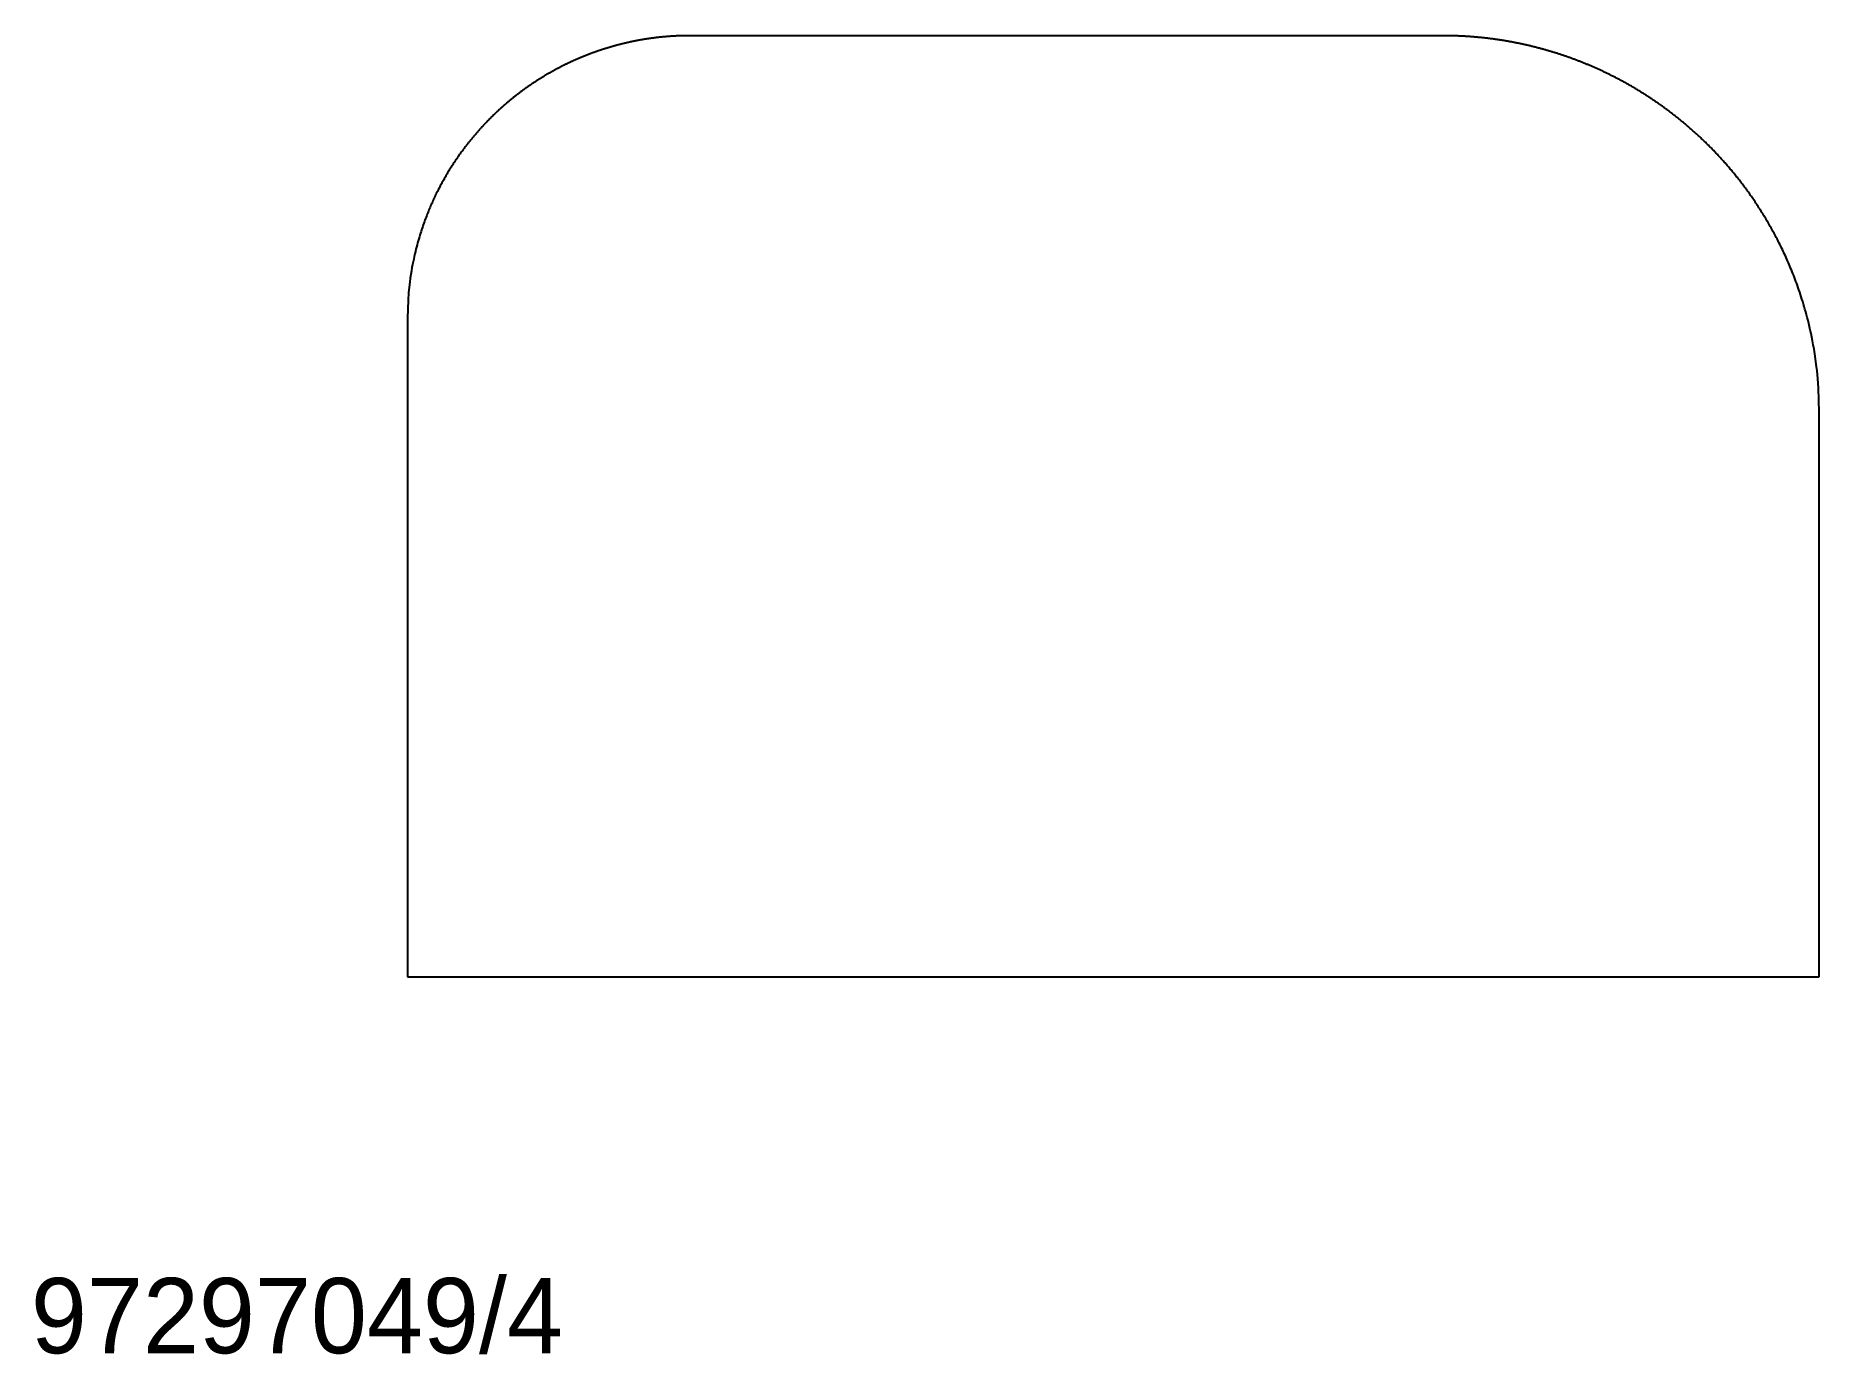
# Model space of a CAD drawing. Extents: x 11 to 200, y 10 to 150.
import ezdxf

# ---------------------------------------------------------------- set-up
doc = ezdxf.new("R2010")
doc.units = 0

msp = doc.modelspace()

# ---------------------------------------------------------------- linework, layer by layer
for p, q in [((75.8517, 149.7118), (75.7916, 149.7033)), ((75.9118, 149.7201), (75.8517, 149.7118)), ((75.9719, 149.7283), (75.9118, 149.7201)), ((76.0321, 149.7364), (75.9719, 149.7283)), ((76.0922, 149.7444), (76.0321, 149.7364)), ((76.1523, 149.7522), (76.0922, 149.7444)), ((76.2124, 149.7599), (76.1523, 149.7522)), ((76.2725, 149.7675), (76.2124, 149.7599)), ((76.3327, 149.775), (76.2725, 149.7675)), ((76.3928, 149.7823), (76.3327, 149.775)), ((76.4529, 149.7896), (76.3928, 149.7823)), ((76.513, 149.7966), (76.4529, 149.7896)), ((76.5731, 149.8036), (76.513, 149.7966)), ((76.6333, 149.8105), (76.5731, 149.8036)), ((76.6934, 149.8172), (76.6333, 149.8105)), ((76.7535, 149.8238), (76.6934, 149.8172)), ((76.8136, 149.8303), (76.7535, 149.8238)), ((76.8737, 149.8367), (76.8136, 149.8303)), ((76.9339, 149.8429), (76.8737, 149.8367)), ((76.994, 149.849), (76.9339, 149.8429)), ((77.0541, 149.855), (76.994, 149.849)), ((77.1142, 149.8609), (77.0541, 149.855)), ((77.1743, 149.8666), (77.1142, 149.8609)), ((77.2345, 149.8723), (77.1743, 149.8666)), ((77.2946, 149.8778), (77.2345, 149.8723)), ((77.3547, 149.8831), (77.2946, 149.8778)), ((77.4148, 149.8884), (77.3547, 149.8831)), ((77.4749, 149.8935), (77.4148, 149.8884)), ((77.5351, 149.8986), (77.4749, 149.8935)), ((77.5952, 149.9035), (77.5351, 149.8986)), ((77.6553, 149.9082), (77.5952, 149.9035)), ((77.7154, 149.9129), (77.6553, 149.9082)), ((77.7755, 149.9174), (77.7154, 149.9129)), ((77.8357, 149.9218), (77.7755, 149.9174)), ((77.8958, 149.9261), (77.8357, 149.9218)), ((77.9559, 149.9303), (77.8958, 149.9261)), ((78.016, 149.9343), (77.9559, 149.9303)), ((78.0761, 149.9382), (78.016, 149.9343)), ((78.1363, 149.942), (78.0761, 149.9382)), ((78.1964, 149.9457), (78.1363, 149.942)), ((78.2565, 149.9493), (78.1964, 149.9457)), ((78.3166, 149.9527), (78.2565, 149.9493)), ((78.3767, 149.956), (78.3166, 149.9527)), ((78.4369, 149.9592), (78.3767, 149.956)), ((78.497, 149.9623), (78.4369, 149.9592)), ((78.5571, 149.9653), (78.497, 149.9623)), ((78.6172, 149.9681), (78.5571, 149.9653)), ((78.6774, 149.9708), (78.6172, 149.9681)), ((78.7375, 149.9734), (78.6774, 149.9708)), ((78.7976, 149.9759), (78.7375, 149.9734)), ((78.8577, 149.9782), (78.7976, 149.9759)), ((78.9178, 149.9805), (78.8577, 149.9782)), ((78.978, 149.9826), (78.9178, 149.9805)), ((79.0381, 149.9846), (78.978, 149.9826)), ((79.0982, 149.9864), (79.0381, 149.9846)), ((79.1583, 149.9882), (79.0982, 149.9864)), ((79.2184, 149.9898), (79.1583, 149.9882)), ((79.2785, 149.9913), (79.2184, 149.9898)), ((79.3387, 149.9927), (79.2785, 149.9913)), ((79.3988, 149.994), (79.3387, 149.9927)), ((79.4589, 149.9951), (79.3988, 149.994)), ((79.519, 149.9961), (79.4589, 149.9951)), ((79.5791, 149.997), (79.519, 149.9961)), ((79.6393, 149.9978), (79.5791, 149.997)), ((79.6994, 149.9985), (79.6393, 149.9978)), ((79.7595, 149.999), (79.6994, 149.9985)), ((79.8196, 149.9995), (79.7595, 149.999)), ((79.8797, 149.9998), (79.8196, 149.9995)), ((79.9399, 149.9999), (79.8797, 149.9998)), ((80, 150), (79.9399, 149.9999)), ((160, 150), (80, 150)), ((160.08, 149.9999), (160, 150)), ((160.16, 149.9997), (160.08, 149.9999)), ((160.24, 149.9993), (160.16, 149.9997)), ((160.321, 149.9987), (160.24, 149.9993)), ((160.401, 149.998), (160.321, 149.9987)), ((160.481, 149.9971), (160.401, 149.998)), ((160.561, 149.9961), (160.481, 149.9971)), ((160.641, 149.9949), (160.561, 149.9961)), ((160.721, 149.9935), (160.641, 149.9949)), ((160.802, 149.992), (160.721, 149.9935)), ((160.882, 149.9903), (160.802, 149.992)), ((160.962, 149.9884), (160.882, 149.9903)), ((161.042, 149.9864), (160.962, 149.9884)), ((161.122, 149.9843), (161.042, 149.9864)), ((161.202, 149.9819), (161.122, 149.9843)), ((161.283, 149.9794), (161.202, 149.9819)), ((161.363, 149.9768), (161.283, 149.9794)), ((161.443, 149.974), (161.363, 149.9768)), ((161.523, 149.971), (161.443, 149.974)), ((161.603, 149.9678), (161.523, 149.971)), ((161.683, 149.9646), (161.603, 149.9678)), ((161.764, 149.9611), (161.683, 149.9646)), ((161.844, 149.9575), (161.764, 149.9611)), ((161.924, 149.9537), (161.844, 149.9575)), ((162.004, 149.9498), (161.924, 149.9537)), ((162.084, 149.9457), (162.004, 149.9498)), ((162.164, 149.9414), (162.084, 149.9457)), ((162.244, 149.937), (162.164, 149.9414)), ((162.325, 149.9324), (162.244, 149.937)), ((162.405, 149.9276), (162.325, 149.9324)), ((162.485, 149.9227), (162.405, 149.9276)), ((162.565, 149.9177), (162.485, 149.9227)), ((162.645, 149.9124), (162.565, 149.9177)), ((162.725, 149.907), (162.645, 149.9124)), ((162.806, 149.9015), (162.725, 149.907)), ((162.886, 149.8958), (162.806, 149.9015)), ((162.966, 149.8899), (162.886, 149.8958)), ((163.046, 149.8838), (162.966, 149.8899)), ((163.126, 149.8776), (163.046, 149.8838)), ((163.206, 149.8713), (163.126, 149.8776)), ((163.287, 149.8647), (163.206, 149.8713)), ((163.367, 149.858), (163.287, 149.8647)), ((163.447, 149.8512), (163.367, 149.858)), ((163.527, 149.8442), (163.447, 149.8512)), ((163.607, 149.837), (163.527, 149.8442)), ((163.687, 149.8297), (163.607, 149.837)), ((163.768, 149.8222), (163.687, 149.8297)), ((163.848, 149.8145), (163.768, 149.8222)), ((163.928, 149.8067), (163.848, 149.8145)), ((164.008, 149.7987), (163.928, 149.8067)), ((164.088, 149.7905), (164.008, 149.7987)), ((164.168, 149.7822), (164.088, 149.7905)), ((164.248, 149.7737), (164.168, 149.7822)), ((164.329, 149.7651), (164.248, 149.7737)), ((164.409, 149.7563), (164.329, 149.7651)), ((164.489, 149.7473), (164.409, 149.7563)), ((164.569, 149.7382), (164.489, 149.7473)), ((164.649, 149.7289), (164.569, 149.7382)), ((164.729, 149.7194), (164.649, 149.7289)), ((164.81, 149.7098), (164.729, 149.7194)), ((164.89, 149.7), (164.81, 149.7098)), ((68.7575, 147.8138), (68.6974, 147.7894)), ((68.8176, 147.838), (68.7575, 147.8138)), ((68.8777, 147.8621), (68.8176, 147.838)), ((68.9379, 147.886), (68.8777, 147.8621)), ((68.998, 147.9098), (68.9379, 147.886)), ((69.0581, 147.9334), (68.998, 147.9098)), ((69.1182, 147.9569), (69.0581, 147.9334)), ((69.1783, 147.9802), (69.1182, 147.9569)), ((69.2385, 148.0034), (69.1783, 147.9802)), ((69.2986, 148.0264), (69.2385, 148.0034)), ((69.3587, 148.0493), (69.2986, 148.0264)), ((69.4188, 148.072), (69.3587, 148.0493)), ((69.4789, 148.0946), (69.4188, 148.072)), ((69.5391, 148.1171), (69.4789, 148.0946)), ((69.5992, 148.1393), (69.5391, 148.1171)), ((69.6593, 148.1615), (69.5992, 148.1393)), ((69.7194, 148.1835), (69.6593, 148.1615)), ((69.7796, 148.2054), (69.7194, 148.1835)), ((69.8397, 148.2271), (69.7796, 148.2054)), ((69.8998, 148.2486), (69.8397, 148.2271)), ((69.9599, 148.2701), (69.8998, 148.2486)), ((70.02, 148.2913), (69.9599, 148.2701)), ((70.0802, 148.3125), (70.02, 148.2913)), ((70.1403, 148.3335), (70.0802, 148.3125)), ((70.2004, 148.3543), (70.1403, 148.3335)), ((70.2605, 148.375), (70.2004, 148.3543)), ((70.3206, 148.3956), (70.2605, 148.375)), ((70.3808, 148.416), (70.3206, 148.3956)), ((70.4409, 148.4363), (70.3808, 148.416)), ((70.501, 148.4564), (70.4409, 148.4363)), ((70.5611, 148.4764), (70.501, 148.4564)), ((70.6212, 148.4963), (70.5611, 148.4764)), ((70.6814, 148.516), (70.6212, 148.4963)), ((70.7415, 148.5356), (70.6814, 148.516)), ((70.8016, 148.555), (70.7415, 148.5356)), ((70.8617, 148.5743), (70.8016, 148.555)), ((70.9218, 148.5935), (70.8617, 148.5743)), ((70.9819, 148.6125), (70.9218, 148.5935)), ((71.0421, 148.6314), (70.9819, 148.6125)), ((71.1022, 148.6501), (71.0421, 148.6314)), ((71.1623, 148.6687), (71.1022, 148.6501)), ((71.2224, 148.6872), (71.1623, 148.6687)), ((71.2826, 148.7055), (71.2224, 148.6872)), ((71.3427, 148.7237), (71.2826, 148.7055)), ((71.4028, 148.7417), (71.3427, 148.7237)), ((71.4629, 148.7597), (71.4028, 148.7417)), ((71.523, 148.7774), (71.4629, 148.7597)), ((71.5832, 148.7951), (71.523, 148.7774)), ((71.6433, 148.8126), (71.5832, 148.7951)), ((71.7034, 148.83), (71.6433, 148.8126)), ((71.7635, 148.8472), (71.7034, 148.83)), ((71.8236, 148.8643), (71.7635, 148.8472)), ((71.8838, 148.8812), (71.8236, 148.8643)), ((71.9439, 148.8981), (71.8838, 148.8812)), ((72.004, 148.9148), (71.9439, 148.8981)), ((72.0641, 148.9313), (72.004, 148.9148)), ((72.1242, 148.9478), (72.0641, 148.9313)), ((72.1844, 148.964), (72.1242, 148.9478)), ((72.2445, 148.9802), (72.1844, 148.964)), ((72.3046, 148.9962), (72.2445, 148.9802)), ((72.3647, 149.0121), (72.3046, 148.9962)), ((72.4248, 149.0279), (72.3647, 149.0121)), ((72.485, 149.0435), (72.4248, 149.0279)), ((72.5451, 149.059), (72.485, 149.0435)), ((72.6052, 149.0743), (72.5451, 149.059)), ((72.6653, 149.0896), (72.6052, 149.0743)), ((72.7254, 149.1046), (72.6653, 149.0896)), ((72.7856, 149.1196), (72.7254, 149.1046)), ((72.8457, 149.1344), (72.7856, 149.1196)), ((72.9058, 149.1491), (72.8457, 149.1344)), ((72.9659, 149.1637), (72.9058, 149.1491)), ((73.026, 149.1781), (72.9659, 149.1637)), ((73.0862, 149.1924), (73.026, 149.1781)), ((73.1463, 149.2066), (73.0862, 149.1924)), ((73.2064, 149.2207), (73.1463, 149.2066)), ((73.2665, 149.2346), (73.2064, 149.2207)), ((73.3266, 149.2484), (73.2665, 149.2346)), ((73.3868, 149.262), (73.3266, 149.2484)), ((73.4469, 149.2755), (73.3868, 149.262)), ((73.507, 149.2889), (73.4469, 149.2755)), ((73.5671, 149.3022), (73.507, 149.2889)), ((73.6272, 149.3153), (73.5671, 149.3022)), ((73.6874, 149.3283), (73.6272, 149.3153)), ((73.7475, 149.3412), (73.6874, 149.3283)), ((73.8076, 149.3539), (73.7475, 149.3412)), ((73.8677, 149.3666), (73.8076, 149.3539)), ((73.9278, 149.379), (73.8677, 149.3666)), ((73.988, 149.3914), (73.9278, 149.379)), ((74.0481, 149.4036), (73.988, 149.3914)), ((74.1082, 149.4158), (74.0481, 149.4036)), ((74.1683, 149.4277), (74.1082, 149.4158)), ((74.2285, 149.4396), (74.1683, 149.4277)), ((74.2886, 149.4513), (74.2285, 149.4396)), ((74.3487, 149.4629), (74.2886, 149.4513)), ((74.4088, 149.4744), (74.3487, 149.4629)), ((74.4689, 149.4857), (74.4088, 149.4744)), ((74.5291, 149.4969), (74.4689, 149.4857)), ((74.5892, 149.508), (74.5291, 149.4969)), ((74.6493, 149.519), (74.5892, 149.508)), ((74.7094, 149.5298), (74.6493, 149.519)), ((74.7695, 149.5405), (74.7094, 149.5298)), ((74.8297, 149.5511), (74.7695, 149.5405)), ((74.8898, 149.5616), (74.8297, 149.5511)), ((74.9499, 149.5719), (74.8898, 149.5616)), ((75.01, 149.5821), (74.9499, 149.5719)), ((75.0701, 149.5922), (75.01, 149.5821)), ((75.1302, 149.6021), (75.0701, 149.5922)), ((75.1904, 149.6119), (75.1302, 149.6021)), ((75.2505, 149.6216), (75.1904, 149.6119)), ((75.3106, 149.6312), (75.2505, 149.6216)), ((75.3707, 149.6407), (75.3106, 149.6312)), ((75.4308, 149.65), (75.3707, 149.6407)), ((75.491, 149.6592), (75.4308, 149.65)), ((75.5511, 149.6683), (75.491, 149.6592)), ((75.6112, 149.6772), (75.5511, 149.6683)), ((75.6713, 149.6861), (75.6112, 149.6772)), ((75.7315, 149.6948), (75.6713, 149.6861)), ((75.7916, 149.7033), (75.7315, 149.6948)), ((164.97, 149.69), (164.89, 149.7)), ((165.05, 149.6799), (164.97, 149.69)), ((165.13, 149.6696), (165.05, 149.6799)), ((165.21, 149.6592), (165.13, 149.6696)), ((165.291, 149.6486), (165.21, 149.6592)), ((165.371, 149.6378), (165.291, 149.6486)), ((165.451, 149.6268), (165.371, 149.6378)), ((165.531, 149.6157), (165.451, 149.6268)), ((165.611, 149.6045), (165.531, 149.6157)), ((165.691, 149.593), (165.611, 149.6045)), ((165.772, 149.5814), (165.691, 149.593)), ((165.852, 149.5696), (165.772, 149.5814)), ((165.932, 149.5577), (165.852, 149.5696)), ((166.012, 149.5456), (165.932, 149.5577)), ((166.092, 149.5333), (166.012, 149.5456)), ((166.172, 149.5209), (166.092, 149.5333)), ((166.253, 149.5083), (166.172, 149.5209)), ((166.333, 149.4955), (166.253, 149.5083)), ((166.413, 149.4826), (166.333, 149.4955)), ((166.493, 149.4695), (166.413, 149.4826)), ((166.573, 149.4562), (166.493, 149.4695)), ((166.653, 149.4428), (166.573, 149.4562)), ((166.733, 149.4292), (166.653, 149.4428)), ((166.814, 149.4154), (166.733, 149.4292)), ((166.894, 149.4015), (166.814, 149.4154)), ((166.974, 149.3873), (166.894, 149.4015)), ((167.054, 149.3731), (166.974, 149.3873)), ((167.134, 149.3586), (167.054, 149.3731)), ((167.214, 149.344), (167.134, 149.3586)), ((167.295, 149.3292), (167.214, 149.344)), ((167.375, 149.3143), (167.295, 149.3292)), ((167.455, 149.2992), (167.375, 149.3143)), ((167.535, 149.2839), (167.455, 149.2992)), ((167.615, 149.2684), (167.535, 149.2839)), ((167.695, 149.2528), (167.615, 149.2684)), ((167.776, 149.237), (167.695, 149.2528)), ((167.856, 149.221), (167.776, 149.237)), ((167.936, 149.2049), (167.856, 149.221)), ((168.016, 149.1886), (167.936, 149.2049)), ((168.096, 149.1721), (168.016, 149.1886)), ((168.176, 149.1554), (168.096, 149.1721)), ((168.257, 149.1386), (168.176, 149.1554)), ((168.337, 149.1216), (168.257, 149.1386)), ((168.417, 149.1044), (168.337, 149.1216)), ((168.497, 149.0871), (168.417, 149.1044)), ((168.577, 149.0696), (168.497, 149.0871)), ((168.657, 149.0519), (168.577, 149.0696)), ((168.737, 149.034), (168.657, 149.0519)), ((168.818, 149.016), (168.737, 149.034)), ((168.898, 148.9978), (168.818, 149.016)), ((168.978, 148.9794), (168.898, 148.9978)), ((169.058, 148.9609), (168.978, 148.9794)), ((169.138, 148.9422), (169.058, 148.9609)), ((169.218, 148.9232), (169.138, 148.9422)), ((169.299, 148.9042), (169.218, 148.9232)), ((169.379, 148.8849), (169.299, 148.9042)), ((169.459, 148.8655), (169.379, 148.8849)), ((169.539, 148.8459), (169.459, 148.8655)), ((169.619, 148.8261), (169.539, 148.8459)), ((169.699, 148.8062), (169.619, 148.8261)), ((169.78, 148.7861), (169.699, 148.8062)), ((169.86, 148.7658), (169.78, 148.7861)), ((169.94, 148.7453), (169.86, 148.7658)), ((170.02, 148.7246), (169.94, 148.7453)), ((170.1, 148.7038), (170.02, 148.7246)), ((170.18, 148.6828), (170.1, 148.7038)), ((170.261, 148.6616), (170.18, 148.6828)), ((170.341, 148.6403), (170.261, 148.6616)), ((170.421, 148.6187), (170.341, 148.6403)), ((170.501, 148.597), (170.421, 148.6187)), ((170.581, 148.5751), (170.501, 148.597)), ((170.661, 148.553), (170.581, 148.5751)), ((170.741, 148.5308), (170.661, 148.553)), ((170.822, 148.5083), (170.741, 148.5308)), ((170.902, 148.4857), (170.822, 148.5083)), ((170.982, 148.4629), (170.902, 148.4857)), ((171.062, 148.4399), (170.982, 148.4629)), ((171.142, 148.4168), (171.062, 148.4399)), ((171.222, 148.3934), (171.142, 148.4168)), ((171.303, 148.3699), (171.222, 148.3934)), ((171.383, 148.3462), (171.303, 148.3699)), ((171.463, 148.3223), (171.383, 148.3462)), ((171.543, 148.2983), (171.463, 148.3223)), ((171.623, 148.274), (171.543, 148.2983)), ((171.703, 148.2496), (171.623, 148.274)), ((171.784, 148.2249), (171.703, 148.2496)), ((171.864, 148.2001), (171.784, 148.2249)), ((171.944, 148.1752), (171.864, 148.2001)), ((172.024, 148.15), (171.944, 148.1752)), ((172.104, 148.1246), (172.024, 148.15)), ((172.184, 148.0991), (172.104, 148.1246)), ((172.265, 148.0734), (172.184, 148.0991)), ((172.345, 148.0474), (172.265, 148.0734)), ((172.425, 148.0213), (172.345, 148.0474)), ((172.505, 147.9951), (172.425, 148.0213)), ((172.585, 147.9686), (172.505, 147.9951)), ((172.665, 147.9419), (172.585, 147.9686)), ((172.745, 147.9151), (172.665, 147.9419)), ((172.826, 147.888), (172.745, 147.9151)), ((172.906, 147.8608), (172.826, 147.888)), ((172.986, 147.8334), (172.906, 147.8608)), ((173.066, 147.8058), (172.986, 147.8334)), ((64.9098, 145.9285), (64.8497, 145.8934)), ((64.9699, 145.9634), (64.9098, 145.9285)), ((65.0301, 145.9981), (64.9699, 145.9634)), ((65.0902, 146.0326), (65.0301, 145.9981)), ((65.1503, 146.067), (65.0902, 146.0326)), ((65.2104, 146.1011), (65.1503, 146.067)), ((65.2705, 146.1351), (65.2104, 146.1011)), ((65.3307, 146.1689), (65.2705, 146.1351)), ((65.3908, 146.2025), (65.3307, 146.1689)), ((65.4509, 146.2359), (65.3908, 146.2025)), ((65.511, 146.2692), (65.4509, 146.2359)), ((65.5711, 146.3022), (65.511, 146.2692)), ((65.6313, 146.3351), (65.5711, 146.3022)), ((65.6914, 146.3678), (65.6313, 146.3351)), ((65.7515, 146.4004), (65.6914, 146.3678)), ((65.8116, 146.4327), (65.7515, 146.4004)), ((65.8717, 146.4649), (65.8116, 146.4327)), ((65.9319, 146.4969), (65.8717, 146.4649)), ((65.992, 146.5288), (65.9319, 146.4969)), ((66.0521, 146.5604), (65.992, 146.5288)), ((66.1122, 146.5919), (66.0521, 146.5604)), ((66.1723, 146.6232), (66.1122, 146.5919)), ((66.2325, 146.6544), (66.1723, 146.6232)), ((66.2926, 146.6853), (66.2325, 146.6544)), ((66.3527, 146.7161), (66.2926, 146.6853)), ((66.4128, 146.7467), (66.3527, 146.7161)), ((66.4729, 146.7772), (66.4128, 146.7467)), ((66.5331, 146.8075), (66.4729, 146.7772)), ((66.5932, 146.8376), (66.5331, 146.8075)), ((66.6533, 146.8676), (66.5932, 146.8376)), ((66.7134, 146.8973), (66.6533, 146.8676)), ((66.7735, 146.9269), (66.7134, 146.8973)), ((66.8337, 146.9564), (66.7735, 146.9269)), ((66.8938, 146.9857), (66.8337, 146.9564)), ((66.9539, 147.0148), (66.8938, 146.9857)), ((67.014, 147.0437), (66.9539, 147.0148)), ((67.0741, 147.0725), (67.014, 147.0437)), ((67.1343, 147.1012), (67.0741, 147.0725)), ((67.1944, 147.1296), (67.1343, 147.1012)), ((67.2545, 147.1579), (67.1944, 147.1296)), ((67.3146, 147.1861), (67.2545, 147.1579)), ((67.3747, 147.214), (67.3146, 147.1861)), ((67.4349, 147.2418), (67.3747, 147.214)), ((67.495, 147.2695), (67.4349, 147.2418)), ((67.5551, 147.297), (67.495, 147.2695)), ((67.6152, 147.3243), (67.5551, 147.297)), ((67.6753, 147.3515), (67.6152, 147.3243)), ((67.7355, 147.3785), (67.6753, 147.3515)), ((67.7956, 147.4053), (67.7355, 147.3785)), ((67.8557, 147.432), (67.7956, 147.4053)), ((67.9158, 147.4586), (67.8557, 147.432)), ((67.9759, 147.4849), (67.9158, 147.4586)), ((68.0361, 147.5112), (67.9759, 147.4849)), ((68.0962, 147.5372), (68.0361, 147.5112)), ((68.1563, 147.5631), (68.0962, 147.5372)), ((68.2164, 147.5889), (68.1563, 147.5631)), ((68.2766, 147.6145), (68.2164, 147.5889)), ((68.3367, 147.6399), (68.2766, 147.6145)), ((68.3968, 147.6652), (68.3367, 147.6399)), ((68.4569, 147.6904), (68.3968, 147.6652)), ((68.517, 147.7154), (68.4569, 147.6904)), ((68.5771, 147.7402), (68.517, 147.7154)), ((68.6373, 147.7649), (68.5771, 147.7402)), ((68.6974, 147.7894), (68.6373, 147.7649)), ((173.146, 147.778), (173.066, 147.8058)), ((173.226, 147.75), (173.146, 147.778)), ((173.307, 147.7218), (173.226, 147.75)), ((173.387, 147.6934), (173.307, 147.7218)), ((173.467, 147.6649), (173.387, 147.6934)), ((173.547, 147.6361), (173.467, 147.6649)), ((173.627, 147.6071), (173.547, 147.6361)), ((173.707, 147.578), (173.627, 147.6071)), ((173.788, 147.5487), (173.707, 147.578)), ((173.868, 147.5191), (173.788, 147.5487)), ((173.948, 147.4894), (173.868, 147.5191)), ((174.028, 147.4595), (173.948, 147.4894)), ((174.108, 147.4294), (174.028, 147.4595)), ((174.188, 147.3991), (174.108, 147.4294)), ((174.269, 147.3685), (174.188, 147.3991)), ((174.349, 147.3378), (174.269, 147.3685)), ((174.429, 147.3069), (174.349, 147.3378)), ((174.509, 147.2758), (174.429, 147.3069)), ((174.589, 147.2445), (174.509, 147.2758)), ((174.669, 147.213), (174.589, 147.2445)), ((174.749, 147.1813), (174.669, 147.213)), ((174.83, 147.1494), (174.749, 147.1813)), ((174.91, 147.1173), (174.83, 147.1494)), ((174.99, 147.085), (174.91, 147.1173)), ((175.07, 147.0525), (174.99, 147.085)), ((175.15, 147.0198), (175.07, 147.0525)), ((175.23, 146.9869), (175.15, 147.0198)), ((175.311, 146.9538), (175.23, 146.9869)), ((175.391, 146.9205), (175.311, 146.9538)), ((175.471, 146.887), (175.391, 146.9205)), ((175.551, 146.8533), (175.471, 146.887)), ((175.631, 146.8193), (175.551, 146.8533)), ((175.711, 146.7852), (175.631, 146.8193)), ((175.792, 146.7509), (175.711, 146.7852)), ((175.872, 146.7163), (175.792, 146.7509)), ((175.952, 146.6815), (175.872, 146.7163)), ((176.032, 146.6466), (175.952, 146.6815)), ((176.112, 146.6114), (176.032, 146.6466)), ((176.192, 146.576), (176.112, 146.6114)), ((176.273, 146.5404), (176.192, 146.576)), ((176.353, 146.5046), (176.273, 146.5404)), ((176.433, 146.4686), (176.353, 146.5046)), ((176.513, 146.4324), (176.433, 146.4686)), ((176.593, 146.396), (176.513, 146.4324)), ((176.673, 146.3593), (176.593, 146.396)), ((176.753, 146.3224), (176.673, 146.3593)), ((176.834, 146.2854), (176.753, 146.3224)), ((176.914, 146.2481), (176.834, 146.2854)), ((176.994, 146.2106), (176.914, 146.2481)), ((177.074, 146.1728), (176.994, 146.2106)), ((177.154, 146.1349), (177.074, 146.1728)), ((177.234, 146.0967), (177.154, 146.1349)), ((177.315, 146.0583), (177.234, 146.0967)), ((177.395, 146.0197), (177.315, 146.0583)), ((177.475, 145.9809), (177.395, 146.0197)), ((177.555, 145.9419), (177.475, 145.9809)), ((177.635, 145.9026), (177.555, 145.9419)), ((62.0842, 144.0629), (62.024, 144.018)), ((62.1443, 144.1075), (62.0842, 144.0629)), ((62.2044, 144.1519), (62.1443, 144.1075)), ((62.2645, 144.1961), (62.2044, 144.1519)), ((62.3246, 144.2401), (62.2645, 144.1961)), ((62.3848, 144.2838), (62.3246, 144.2401)), ((62.4449, 144.3273), (62.3848, 144.2838)), ((62.505, 144.3706), (62.4449, 144.3273)), ((62.5651, 144.4136), (62.505, 144.3706)), ((62.6252, 144.4565), (62.5651, 144.4136)), ((62.6854, 144.499), (62.6252, 144.4565)), ((62.7455, 144.5414), (62.6854, 144.499)), ((62.8056, 144.5836), (62.7455, 144.5414)), ((62.8657, 144.6255), (62.8056, 144.5836)), ((62.9258, 144.6673), (62.8657, 144.6255)), ((62.986, 144.7088), (62.9258, 144.6673)), ((63.0461, 144.75), (62.986, 144.7088)), ((63.1062, 144.7911), (63.0461, 144.75)), ((63.1663, 144.832), (63.1062, 144.7911)), ((63.2264, 144.8726), (63.1663, 144.832)), ((63.2866, 144.9131), (63.2264, 144.8726)), ((63.3467, 144.9533), (63.2866, 144.9131)), ((63.4068, 144.9933), (63.3467, 144.9533)), ((63.4669, 145.0331), (63.4068, 144.9933)), ((63.5271, 145.0727), (63.4669, 145.0331)), ((63.5872, 145.1121), (63.5271, 145.0727)), ((63.6473, 145.1513), (63.5872, 145.1121)), ((63.7074, 145.1903), (63.6473, 145.1513)), ((63.7675, 145.2291), (63.7074, 145.1903)), ((63.8277, 145.2677), (63.7675, 145.2291)), ((63.8878, 145.306), (63.8277, 145.2677)), ((63.9479, 145.3442), (63.8878, 145.306)), ((64.008, 145.3822), (63.9479, 145.3442)), ((64.0681, 145.42), (64.008, 145.3822)), ((64.1283, 145.4576), (64.0681, 145.42)), ((64.1884, 145.4949), (64.1283, 145.4576)), ((64.2485, 145.5321), (64.1884, 145.4949)), ((64.3086, 145.5691), (64.2485, 145.5321)), ((64.3687, 145.6059), (64.3086, 145.5691)), ((64.4288, 145.6425), (64.3687, 145.6059)), ((64.489, 145.6789), (64.4288, 145.6425)), ((64.5491, 145.7151), (64.489, 145.6789)), ((64.6092, 145.7512), (64.5491, 145.7151)), ((64.6693, 145.787), (64.6092, 145.7512)), ((64.7294, 145.8227), (64.6693, 145.787)), ((64.7896, 145.8581), (64.7294, 145.8227)), ((64.8497, 145.8934), (64.7896, 145.8581)), ((177.715, 145.8631), (177.635, 145.9026)), ((177.796, 145.8234), (177.715, 145.8631)), ((177.876, 145.7835), (177.796, 145.8234)), ((177.956, 145.7433), (177.876, 145.7835)), ((178.036, 145.7029), (177.956, 145.7433)), ((178.116, 145.6623), (178.036, 145.7029)), ((178.196, 145.6215), (178.116, 145.6623)), ((178.277, 145.5804), (178.196, 145.6215)), ((178.357, 145.5391), (178.277, 145.5804)), ((178.437, 145.4976), (178.357, 145.5391)), ((178.517, 145.4559), (178.437, 145.4976)), ((178.597, 145.4139), (178.517, 145.4559)), ((178.677, 145.3717), (178.597, 145.4139)), ((178.758, 145.3292), (178.677, 145.3717)), ((178.838, 145.2866), (178.758, 145.3292)), ((178.918, 145.2437), (178.838, 145.2866)), ((178.998, 145.2005), (178.918, 145.2437)), ((179.078, 145.1571), (178.998, 145.2005)), ((179.158, 145.1135), (179.078, 145.1571)), ((179.238, 145.0697), (179.158, 145.1135)), ((179.319, 145.0256), (179.238, 145.0697)), ((179.399, 144.9812), (179.319, 145.0256)), ((179.479, 144.9366), (179.399, 144.9812)), ((179.559, 144.8918), (179.479, 144.9366)), ((179.639, 144.8468), (179.559, 144.8918)), ((179.719, 144.8015), (179.639, 144.8468)), ((179.8, 144.7559), (179.719, 144.8015)), ((179.88, 144.7102), (179.8, 144.7559)), ((179.96, 144.6641), (179.88, 144.7102)), ((180.04, 144.6178), (179.96, 144.6641)), ((180.12, 144.5713), (180.04, 144.6178)), ((180.2, 144.5245), (180.12, 144.5713)), ((180.281, 144.4775), (180.2, 144.5245)), ((180.361, 144.4302), (180.281, 144.4775)), ((180.441, 144.3827), (180.361, 144.4302)), ((180.521, 144.3349), (180.441, 144.3827)), ((180.601, 144.2869), (180.521, 144.3349)), ((180.681, 144.2386), (180.601, 144.2869)), ((180.762, 144.19), (180.681, 144.2386)), ((180.842, 144.1412), (180.762, 144.19)), ((180.922, 144.0922), (180.842, 144.1412)), ((181.002, 144.0428), (180.922, 144.0922)), ((181.082, 143.9933), (181.002, 144.0428)), ((59.73947, 142.1249), (59.67935, 142.0697)), ((59.79959, 142.1798), (59.73947, 142.1249)), ((59.85971, 142.2344), (59.79959, 142.1798)), ((59.91983, 142.2887), (59.85971, 142.2344)), ((59.97995, 142.3427), (59.91983, 142.2887)), ((60.0401, 142.3965), (59.97995, 142.3427)), ((60.1002, 142.4499), (60.0401, 142.3965)), ((60.1603, 142.503), (60.1002, 142.4499)), ((60.2204, 142.5559), (60.1603, 142.503)), ((60.2805, 142.6085), (60.2204, 142.5559)), ((60.3407, 142.6608), (60.2805, 142.6085)), ((60.4008, 142.7128), (60.3407, 142.6608)), ((60.4609, 142.7645), (60.4008, 142.7128)), ((60.521, 142.816), (60.4609, 142.7645)), ((60.5812, 142.8672), (60.521, 142.816)), ((60.6413, 142.9181), (60.5812, 142.8672)), ((60.7014, 142.9688), (60.6413, 142.9181)), ((60.7615, 143.0191), (60.7014, 142.9688)), ((60.8216, 143.0692), (60.7615, 143.0191)), ((60.8818, 143.1191), (60.8216, 143.0692)), ((60.9419, 143.1687), (60.8818, 143.1191)), ((61.002, 143.218), (60.9419, 143.1687)), ((61.0621, 143.2671), (61.002, 143.218)), ((61.1222, 143.3159), (61.0621, 143.2671)), ((61.1824, 143.3644), (61.1222, 143.3159)), ((61.2425, 143.4127), (61.1824, 143.3644)), ((61.3026, 143.4608), (61.2425, 143.4127)), ((61.3627, 143.5085), (61.3026, 143.4608)), ((61.4228, 143.5561), (61.3627, 143.5085)), ((61.483, 143.6034), (61.4228, 143.5561)), ((61.5431, 143.6504), (61.483, 143.6034)), ((61.6032, 143.6972), (61.5431, 143.6504)), ((61.6633, 143.7438), (61.6032, 143.6972)), ((61.7234, 143.7901), (61.6633, 143.7438)), ((61.7836, 143.8361), (61.7234, 143.7901)), ((61.8437, 143.882), (61.7836, 143.8361)), ((61.9038, 143.9276), (61.8437, 143.882)), ((61.9639, 143.9729), (61.9038, 143.9276)), ((62.024, 144.018), (61.9639, 143.9729)), ((181.162, 143.9434), (181.082, 143.9933)), ((181.242, 143.8933), (181.162, 143.9434)), ((181.323, 143.8429), (181.242, 143.8933)), ((181.403, 143.7923), (181.323, 143.8429)), ((181.483, 143.7414), (181.403, 143.7923)), ((181.563, 143.6902), (181.483, 143.7414)), ((181.643, 143.6388), (181.563, 143.6902)), ((181.723, 143.5871), (181.643, 143.6388)), ((181.804, 143.5351), (181.723, 143.5871)), ((181.884, 143.4828), (181.804, 143.5351)), ((181.964, 143.4303), (181.884, 143.4828)), ((182.044, 143.3775), (181.964, 143.4303)), ((182.124, 143.3244), (182.044, 143.3775)), ((182.204, 143.2711), (182.124, 143.3244)), ((182.285, 143.2174), (182.204, 143.2711)), ((182.365, 143.1635), (182.285, 143.2174)), ((182.445, 143.1093), (182.365, 143.1635)), ((182.525, 143.0548), (182.445, 143.1093)), ((182.605, 143.0001), (182.525, 143.0548)), ((182.685, 142.945), (182.605, 143.0001)), ((182.766, 142.8897), (182.685, 142.945)), ((182.846, 142.834), (182.766, 142.8897)), ((182.926, 142.7781), (182.846, 142.834)), ((183.006, 142.7219), (182.926, 142.7781)), ((183.086, 142.6654), (183.006, 142.7219)), ((183.166, 142.6086), (183.086, 142.6654)), ((183.246, 142.5515), (183.166, 142.6086)), ((183.327, 142.4941), (183.246, 142.5515)), ((183.407, 142.4364), (183.327, 142.4941)), ((183.487, 142.3784), (183.407, 142.4364)), ((183.567, 142.3201), (183.487, 142.3784)), ((183.647, 142.2615), (183.567, 142.3201)), ((183.727, 142.2026), (183.647, 142.2615)), ((183.808, 142.1434), (183.727, 142.2026)), ((183.888, 142.0838), (183.808, 142.1434)), ((57.87575, 140.2612), (57.81563, 140.1954)), ((57.93587, 140.3267), (57.87575, 140.2612)), ((57.99599, 140.3917), (57.93587, 140.3267)), ((58.05611, 140.4564), (57.99599, 140.3917)), ((58.11623, 140.5207), (58.05611, 140.4564)), ((58.17635, 140.5847), (58.11623, 140.5207)), ((58.23647, 140.6482), (58.17635, 140.5847)), ((58.29659, 140.7114), (58.23647, 140.6482)), ((58.3567, 140.7742), (58.29659, 140.7114)), ((58.41682, 140.8367), (58.3567, 140.7742)), ((58.47694, 140.8988), (58.41682, 140.8367)), ((58.53706, 140.9605), (58.47694, 140.8988)), ((58.59718, 141.0219), (58.53706, 140.9605)), ((58.6573, 141.0829), (58.59718, 141.0219)), ((58.71742, 141.1436), (58.6573, 141.0829)), ((58.77754, 141.2039), (58.71742, 141.1436)), ((58.83766, 141.2639), (58.77754, 141.2039)), ((58.89778, 141.3236), (58.83766, 141.2639)), ((58.9579, 141.3829), (58.89778, 141.3236)), ((59.01804, 141.4419), (58.9579, 141.3829)), ((59.07816, 141.5006), (59.01804, 141.4419)), ((59.13828, 141.5589), (59.07816, 141.5006)), ((59.19839, 141.617), (59.13828, 141.5589)), ((59.25851, 141.6747), (59.19839, 141.617)), ((59.31863, 141.732), (59.25851, 141.6747)), ((59.37875, 141.7891), (59.31863, 141.732)), ((59.43887, 141.8458), (59.37875, 141.7891)), ((59.49899, 141.9023), (59.43887, 141.8458)), ((59.55911, 141.9584), (59.49899, 141.9023)), ((59.61923, 142.0142), (59.55911, 141.9584)), ((59.67935, 142.0697), (59.61923, 142.0142)), ((183.968, 142.024), (183.888, 142.0838)), ((184.048, 141.9639), (183.968, 142.024)), ((184.128, 141.9034), (184.048, 141.9639)), ((184.208, 141.8426), (184.128, 141.9034)), ((184.289, 141.7815), (184.208, 141.8426)), ((184.369, 141.7201), (184.289, 141.7815)), ((184.449, 141.6583), (184.369, 141.7201)), ((184.529, 141.5963), (184.449, 141.6583)), ((184.609, 141.5339), (184.529, 141.5963)), ((184.689, 141.4712), (184.609, 141.5339)), ((184.77, 141.4081), (184.689, 141.4712)), ((184.85, 141.3447), (184.77, 141.4081)), ((184.93, 141.281), (184.85, 141.3447)), ((185.01, 141.217), (184.93, 141.281)), ((185.09, 141.1526), (185.01, 141.217)), ((185.17, 141.0878), (185.09, 141.1526)), ((185.25, 141.0228), (185.17, 141.0878)), ((185.331, 140.9573), (185.25, 141.0228)), ((185.411, 140.8916), (185.331, 140.9573)), ((185.491, 140.8255), (185.411, 140.8916)), ((185.571, 140.759), (185.491, 140.8255)), ((185.651, 140.6922), (185.571, 140.759)), ((185.731, 140.625), (185.651, 140.6922)), ((185.812, 140.5575), (185.731, 140.625)), ((185.892, 140.4896), (185.812, 140.5575)), ((185.972, 140.4213), (185.892, 140.4896)), ((186.052, 140.3527), (185.972, 140.4213)), ((186.132, 140.2837), (186.052, 140.3527)), ((186.212, 140.2144), (186.132, 140.2837)), ((56.31262, 138.4095), (56.2525, 138.3318)), ((56.37274, 138.4866), (56.31262, 138.4095)), ((56.43286, 138.5631), (56.37274, 138.4866)), ((56.49298, 138.6392), (56.43286, 138.5631)), ((56.5531, 138.7148), (56.49298, 138.6392)), ((56.61322, 138.7899), (56.5531, 138.7148)), ((56.67334, 138.8644), (56.61322, 138.7899)), ((56.73346, 138.9385), (56.67334, 138.8644)), ((56.79358, 139.0122), (56.73346, 138.9385)), ((56.8537, 139.0853), (56.79358, 139.0122)), ((56.91382, 139.158), (56.8537, 139.0853)), ((56.97394, 139.2302), (56.91382, 139.158)), ((57.03406, 139.302), (56.97394, 139.2302)), ((57.09418, 139.3733), (57.03406, 139.302)), ((57.1543, 139.4441), (57.09418, 139.3733)), ((57.21442, 139.5145), (57.1543, 139.4441)), ((57.27454, 139.5845), (57.21442, 139.5145)), ((57.33466, 139.6541), (57.27454, 139.5845)), ((57.39478, 139.7232), (57.33466, 139.6541)), ((57.4549, 139.7919), (57.39478, 139.7232)), ((57.51503, 139.8602), (57.4549, 139.7919)), ((57.57515, 139.928), (57.51503, 139.8602)), ((57.63527, 139.9955), (57.57515, 139.928)), ((57.69539, 140.0625), (57.63527, 139.9955)), ((57.75551, 140.1292), (57.69539, 140.0625)), ((57.81563, 140.1954), (57.75551, 140.1292)), ((186.293, 140.1446), (186.212, 140.2144)), ((186.373, 140.0745), (186.293, 140.1446)), ((186.453, 140.0041), (186.373, 140.0745)), ((186.533, 139.9332), (186.453, 140.0041)), ((186.613, 139.8619), (186.533, 139.9332)), ((186.693, 139.7903), (186.613, 139.8619)), ((186.774, 139.7183), (186.693, 139.7903)), ((186.854, 139.6459), (186.774, 139.7183)), ((186.934, 139.5731), (186.854, 139.6459)), ((187.014, 139.4999), (186.934, 139.5731)), ((187.094, 139.4263), (187.014, 139.4999)), ((187.174, 139.3522), (187.094, 139.4263)), ((187.255, 139.2778), (187.174, 139.3522)), ((187.335, 139.203), (187.255, 139.2778)), ((187.415, 139.1278), (187.335, 139.203)), ((187.495, 139.0521), (187.415, 139.1278)), ((187.575, 138.976), (187.495, 139.0521)), ((187.655, 138.8995), (187.575, 138.976)), ((187.735, 138.8226), (187.655, 138.8995)), ((187.816, 138.7453), (187.735, 138.8226)), ((187.896, 138.6675), (187.816, 138.7453)), ((187.976, 138.5893), (187.896, 138.6675)), ((188.056, 138.5106), (187.976, 138.5893)), ((188.136, 138.4315), (188.056, 138.5106)), ((188.216, 138.3519), (188.136, 138.4315)), ((188.297, 138.2719), (188.216, 138.3519)), ((54.92986, 136.4769), (54.86974, 136.385)), ((54.98997, 136.568), (54.92986, 136.4769)), ((55.05009, 136.6584), (54.98997, 136.568)), ((55.11021, 136.7481), (55.05009, 136.6584)), ((55.17033, 136.8371), (55.11021, 136.7481)), ((55.23045, 136.9254), (55.17033, 136.8371)), ((55.29057, 137.0131), (55.23045, 136.9254)), ((55.35069, 137.1001), (55.29057, 137.0131)), ((55.41081, 137.1864), (55.35069, 137.1001)), ((55.47093, 137.2721), (55.41081, 137.1864)), ((55.53105, 137.3571), (55.47093, 137.2721)), ((55.59117, 137.4416), (55.53105, 137.3571)), ((55.65129, 137.5254), (55.59117, 137.4416)), ((55.71141, 137.6087), (55.65129, 137.5254)), ((55.77153, 137.6913), (55.71141, 137.6087)), ((55.83165, 137.7733), (55.77153, 137.6913)), ((55.89177, 137.8548), (55.83165, 137.7733)), ((55.95189, 137.9357), (55.89177, 137.8548)), ((56.01202, 138.016), (55.95189, 137.9357)), ((56.07214, 138.0958), (56.01202, 138.016)), ((56.13226, 138.175), (56.07214, 138.0958)), ((56.19238, 138.2537), (56.13226, 138.175)), ((56.2525, 138.3318), (56.19238, 138.2537)), ((188.377, 138.1915), (188.297, 138.2719)), ((188.457, 138.1106), (188.377, 138.1915)), ((188.537, 138.0292), (188.457, 138.1106)), ((188.617, 137.9473), (188.537, 138.0292)), ((188.697, 137.865), (188.617, 137.9473)), ((188.778, 137.7822), (188.697, 137.865)), ((188.858, 137.6989), (188.778, 137.7822)), ((188.938, 137.6152), (188.858, 137.6989)), ((189.018, 137.5309), (188.938, 137.6152)), ((189.098, 137.4462), (189.018, 137.5309)), ((189.178, 137.361), (189.098, 137.4462)), ((189.259, 137.2752), (189.178, 137.361)), ((189.339, 137.189), (189.259, 137.2752)), ((189.419, 137.1022), (189.339, 137.189)), ((189.499, 137.015), (189.419, 137.1022)), ((189.579, 136.9272), (189.499, 137.015)), ((189.659, 136.8389), (189.579, 136.9272)), ((189.739, 136.75), (189.659, 136.8389)), ((189.82, 136.6606), (189.739, 136.75)), ((189.9, 136.5707), (189.82, 136.6606)), ((189.98, 136.4802), (189.9, 136.5707)), ((190.06, 136.3892), (189.98, 136.4802)), ((53.78757, 134.5914), (53.72745, 134.4829)), ((53.84769, 134.6989), (53.78757, 134.5914)), ((53.90781, 134.8053), (53.84769, 134.6989)), ((53.96793, 134.9108), (53.90781, 134.8053)), ((54.02805, 135.0153), (53.96793, 134.9108)), ((54.08817, 135.1188), (54.02805, 135.0153)), ((54.14828, 135.2213), (54.08817, 135.1188)), ((54.2084, 135.323), (54.14828, 135.2213)), ((54.26852, 135.4237), (54.2084, 135.323)), ((54.32864, 135.5236), (54.26852, 135.4237)), ((54.38876, 135.6226), (54.32864, 135.5236)), ((54.44888, 135.7207), (54.38876, 135.6226)), ((54.50902, 135.818), (54.44888, 135.7207)), ((54.56914, 135.9145), (54.50902, 135.818)), ((54.62926, 136.0102), (54.56914, 135.9145)), ((54.68938, 136.105), (54.62926, 136.0102)), ((54.7495, 136.1991), (54.68938, 136.105)), ((54.80962, 136.2925), (54.7495, 136.1991)), ((54.86974, 136.385), (54.80962, 136.2925)), ((190.14, 136.2976), (190.06, 136.3892)), ((190.22, 136.2054), (190.14, 136.2976)), ((190.301, 136.1127), (190.22, 136.2054)), ((190.381, 136.0194), (190.301, 136.1127)), ((190.461, 135.9255), (190.381, 136.0194)), ((190.541, 135.831), (190.461, 135.9255)), ((190.621, 135.7359), (190.541, 135.831)), ((190.701, 135.6403), (190.621, 135.7359)), ((190.782, 135.544), (190.701, 135.6403)), ((190.862, 135.4471), (190.782, 135.544)), ((190.942, 135.3495), (190.862, 135.4471)), ((191.022, 135.2514), (190.942, 135.3495)), ((191.102, 135.1526), (191.022, 135.2514)), ((191.182, 135.0531), (191.102, 135.1526)), ((191.263, 134.953), (191.182, 135.0531)), ((191.343, 134.8523), (191.263, 134.953)), ((191.423, 134.7508), (191.343, 134.8523)), ((191.503, 134.6487), (191.423, 134.7508)), ((191.583, 134.5459), (191.503, 134.6487)), ((191.663, 134.4424), (191.583, 134.5459)), ((52.82564, 132.7104), (52.76552, 132.5811)), ((52.88576, 132.8382), (52.82564, 132.7104)), ((52.94588, 132.9644), (52.88576, 132.8382)), ((53.00601, 133.0891), (52.94588, 132.9644)), ((53.06613, 133.2124), (53.00601, 133.0891)), ((53.12625, 133.3342), (53.06613, 133.2124)), ((53.18637, 133.4547), (53.12625, 133.3342)), ((53.24649, 133.5739), (53.18637, 133.4547)), ((53.30661, 133.6917), (53.24649, 133.5739)), ((53.36673, 133.8083), (53.30661, 133.6917)), ((53.42685, 133.9236), (53.36673, 133.8083)), ((53.48697, 134.0378), (53.42685, 133.9236)), ((53.54709, 134.1507), (53.48697, 134.0378)), ((53.60721, 134.2626), (53.54709, 134.1507)), ((53.66733, 134.3733), (53.60721, 134.2626)), ((53.72745, 134.4829), (53.66733, 134.3733)), ((191.743, 134.3383), (191.663, 134.4424)), ((191.824, 134.2334), (191.743, 134.3383)), ((191.904, 134.1277), (191.824, 134.2334)), ((191.984, 134.0213), (191.904, 134.1277)), ((192.064, 133.9142), (191.984, 134.0213)), ((192.144, 133.8064), (192.064, 133.9142)), ((192.224, 133.6978), (192.144, 133.8064)), ((192.305, 133.5884), (192.224, 133.6978)), ((192.385, 133.4782), (192.305, 133.5884)), ((192.465, 133.3672), (192.385, 133.4782)), ((192.545, 133.2555), (192.465, 133.3672)), ((192.625, 133.1429), (192.545, 133.2555)), ((192.705, 133.0294), (192.625, 133.1429)), ((192.786, 132.9152), (192.705, 133.0294)), ((192.866, 132.8001), (192.786, 132.9152)), ((192.946, 132.6841), (192.866, 132.8001)), ((193.026, 132.5672), (192.946, 132.6841)), ((52.04408, 130.8842), (51.98396, 130.7285)), ((52.1042, 131.0374), (52.04408, 130.8842)), ((52.16432, 131.1882), (52.1042, 131.0374)), ((52.22444, 131.3366), (52.16432, 131.1882)), ((52.28456, 131.4828), (52.22444, 131.3366)), ((52.34468, 131.6268), (52.28456, 131.4828)), ((52.4048, 131.7688), (52.34468, 131.6268)), ((52.46492, 131.9088), (52.4048, 131.7688)), ((52.52504, 132.0469), (52.46492, 131.9088)), ((52.58516, 132.1831), (52.52504, 132.0469)), ((52.64528, 132.3175), (52.58516, 132.1831)), ((52.7054, 132.4501), (52.64528, 132.3175)), ((52.76552, 132.5811), (52.7054, 132.4501)), ((193.106, 132.4495), (193.026, 132.5672)), ((193.186, 132.3308), (193.106, 132.4495)), ((193.267, 132.2112), (193.186, 132.3308)), ((193.347, 132.0907), (193.267, 132.2112)), ((193.427, 131.9692), (193.347, 132.0907)), ((193.507, 131.8467), (193.427, 131.9692)), ((193.587, 131.7233), (193.507, 131.8467)), ((193.667, 131.5988), (193.587, 131.7233)), ((193.747, 131.4734), (193.667, 131.5988)), ((193.828, 131.3469), (193.747, 131.4734)), ((193.908, 131.2193), (193.828, 131.3469)), ((193.988, 131.0907), (193.908, 131.2193)), ((194.068, 130.961), (193.988, 131.0907)), ((194.148, 130.8301), (194.068, 130.961)), ((194.228, 130.6981), (194.148, 130.8301)), ((51.38275, 129.003), (51.32263, 128.8096)), ((51.44287, 129.1919), (51.38275, 129.003)), ((51.50301, 129.3766), (51.44287, 129.1919)), ((51.56313, 129.5574), (51.50301, 129.3766)), ((51.62325, 129.7345), (51.56313, 129.5574)), ((51.68336, 129.908), (51.62325, 129.7345)), ((51.74348, 130.0782), (51.68336, 129.908)), ((51.8036, 130.2452), (51.74348, 130.0782)), ((51.86372, 130.4091), (51.8036, 130.2452)), ((51.92384, 130.5702), (51.86372, 130.4091)), ((51.98396, 130.7285), (51.92384, 130.5702)), ((194.309, 130.565), (194.228, 130.6981)), ((194.389, 130.4306), (194.309, 130.565)), ((194.469, 130.2951), (194.389, 130.4306)), ((194.549, 130.1584), (194.469, 130.2951)), ((194.629, 130.0203), (194.549, 130.1584)), ((194.709, 129.881), (194.629, 130.0203)), ((194.79, 129.7404), (194.709, 129.881)), ((194.87, 129.5985), (194.79, 129.7404)), ((194.95, 129.4552), (194.87, 129.5985)), ((195.03, 129.3105), (194.95, 129.4552)), ((195.11, 129.1644), (195.03, 129.3105)), ((195.19, 129.0168), (195.11, 129.1644)), ((195.271, 128.8677), (195.19, 129.0168)), ((195.351, 128.717), (195.271, 128.8677)), ((50.84168, 127.0564), (50.78155, 126.8031)), ((50.90179, 127.3003), (50.84168, 127.0564)), ((50.96191, 127.5359), (50.90179, 127.3003)), ((51.02203, 127.7639), (50.96191, 127.5359)), ((51.08215, 127.9849), (51.02203, 127.7639)), ((51.14227, 128.1995), (51.08215, 127.9849)), ((51.20239, 128.4082), (51.14227, 128.1995)), ((51.26251, 128.6115), (51.20239, 128.4082)), ((51.32263, 128.8096), (51.26251, 128.6115)), ((195.431, 128.5648), (195.351, 128.717)), ((195.511, 128.4111), (195.431, 128.5648)), ((195.591, 128.2556), (195.511, 128.4111)), ((195.671, 128.0985), (195.591, 128.2556)), ((195.751, 127.9396), (195.671, 128.0985)), ((195.832, 127.779), (195.751, 127.9396)), ((195.912, 127.6165), (195.832, 127.779)), ((195.992, 127.4521), (195.912, 127.6165)), ((196.072, 127.2858), (195.992, 127.4521)), ((196.152, 127.1176), (196.072, 127.2858)), ((196.232, 126.9472), (196.152, 127.1176)), ((50.48096, 125.3504), (50.42084, 125.0073)), ((50.54108, 125.672), (50.48096, 125.3504)), ((50.6012, 125.9758), (50.54108, 125.672)), ((50.66132, 126.2643), (50.6012, 125.9758)), ((50.72144, 126.5396), (50.66132, 126.2643)), ((50.78155, 126.8031), (50.72144, 126.5396)), ((196.313, 126.7748), (196.232, 126.9472)), ((196.393, 126.6001), (196.313, 126.7748)), ((196.473, 126.4233), (196.393, 126.6001)), ((196.553, 126.2441), (196.473, 126.4233)), ((196.633, 126.0625), (196.553, 126.2441)), ((196.713, 125.8784), (196.633, 126.0625)), ((196.794, 125.6918), (196.713, 125.8784)), ((196.874, 125.5025), (196.794, 125.6918)), ((196.954, 125.3104), (196.874, 125.5025)), ((197.034, 125.1155), (196.954, 125.3104)), ((197.114, 124.9176), (197.034, 125.1155)), ((50.18036, 123.2847), (50.12024, 122.6833)), ((50.24048, 123.7909), (50.18036, 123.2847)), ((50.3006, 124.2362), (50.24048, 123.7909)), ((50.36072, 124.6382), (50.3006, 124.2362)), ((50.42084, 125.0073), (50.36072, 124.6382)), ((197.194, 124.7166), (197.114, 124.9176)), ((197.275, 124.5123), (197.194, 124.7166)), ((197.355, 124.3047), (197.275, 124.5123)), ((197.435, 124.0936), (197.355, 124.3047)), ((197.515, 123.8788), (197.435, 124.0936)), ((197.595, 123.6602), (197.515, 123.8788)), ((197.675, 123.4375), (197.595, 123.6602)), ((197.756, 123.2106), (197.675, 123.4375)), ((197.836, 122.9793), (197.756, 123.2106)), ((50.06012, 121.8983), (50, 120)), ((50.12024, 122.6833), (50.06012, 121.8983)), ((197.916, 122.7432), (197.836, 122.9793)), ((197.996, 122.5022), (197.916, 122.7432)), ((198.076, 122.2559), (197.996, 122.5022)), ((198.156, 122.004), (198.076, 122.2559)), ((198.236, 121.7461), (198.156, 122.004)), ((198.317, 121.482), (198.236, 121.7461)), ((198.397, 121.211), (198.317, 121.482)), ((50, 120), (50, 50)), ((198.477, 120.9327), (198.397, 121.211)), ((198.557, 120.6465), (198.477, 120.9327)), ((198.637, 120.3519), (198.557, 120.6465)), ((198.717, 120.0479), (198.637, 120.3519)), ((198.798, 119.7338), (198.717, 120.0479)), ((198.878, 119.4085), (198.798, 119.7338)), ((198.958, 119.0709), (198.878, 119.4085)), ((199.038, 118.7194), (198.958, 119.0709)), ((199.118, 118.3524), (199.038, 118.7194)), ((199.198, 117.9678), (199.118, 118.3524)), ((199.279, 117.5627), (199.198, 117.9678)), ((199.359, 117.1338), (199.279, 117.5627)), ((199.439, 116.6764), (199.359, 117.1338)), ((199.519, 116.1843), (199.439, 116.6764)), ((199.599, 115.6483), (199.519, 116.1843)), ((199.679, 115.0546), (199.599, 115.6483)), ((199.76, 114.3796), (199.679, 115.0546)), ((199.84, 113.5777), (199.76, 114.3796)), ((199.92, 112.5311), (199.84, 113.5777)), ((200, 110), (199.92, 112.5311)), ((200, 50), (200, 110)), ((50, 50), (200, 50))]:
    msp.add_line(p, q)

# ---------------------------------------------------------------- texts
msp.add_text('97297049/4', height=8).set_placement((10, 10))

doc.saveas('drawing.dxf')
